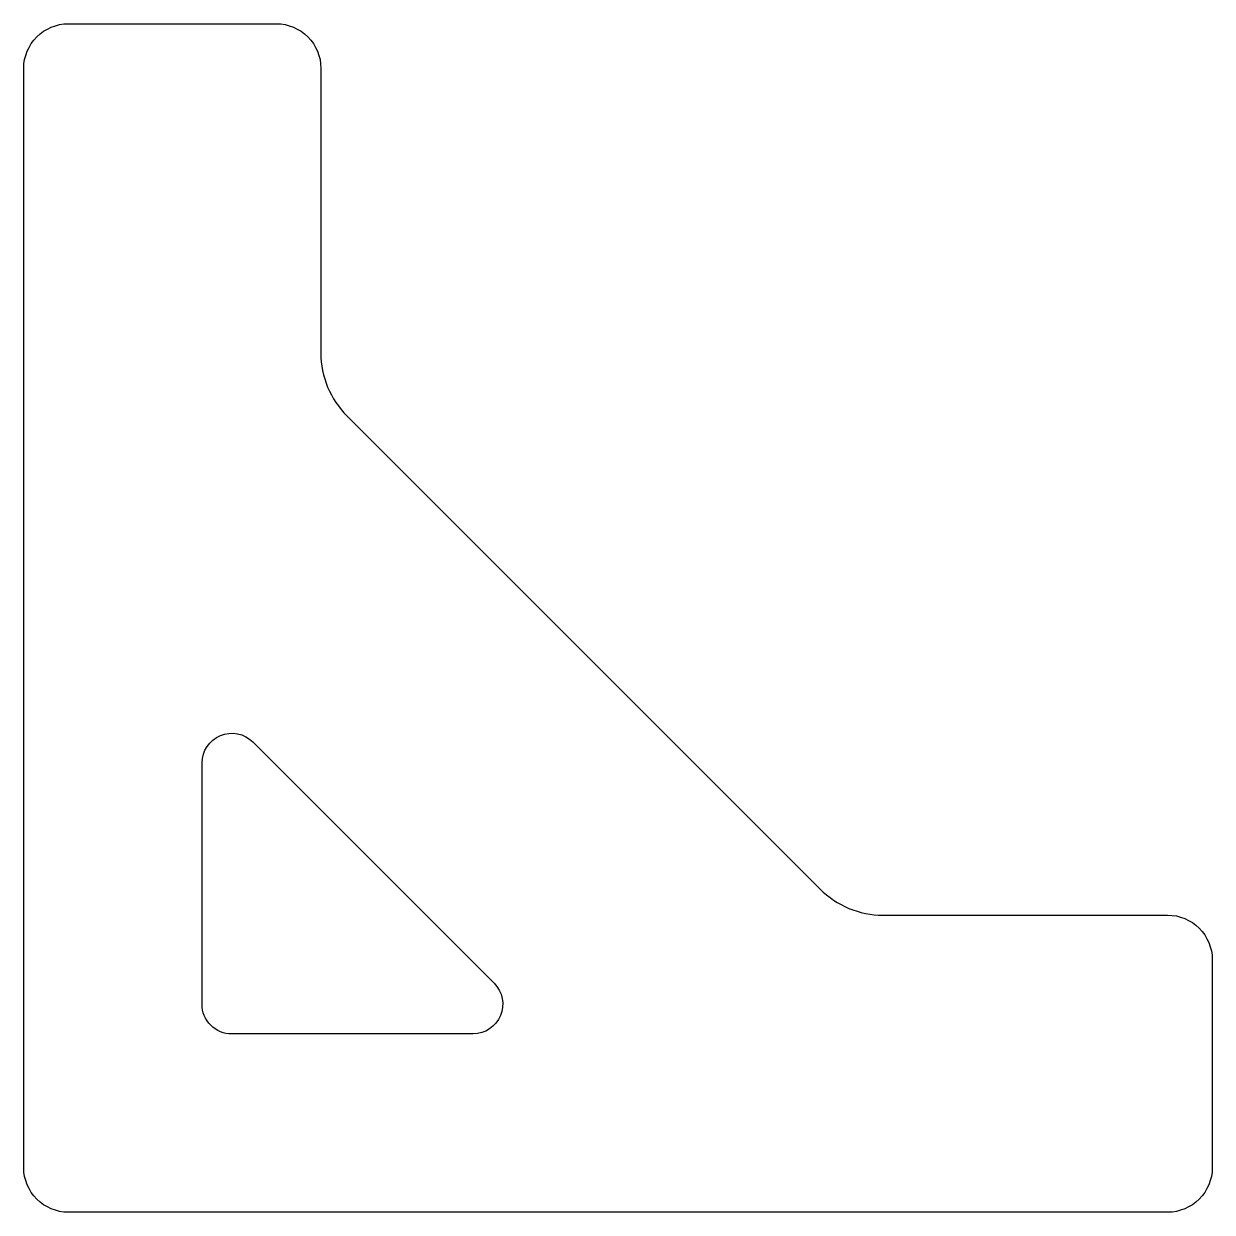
# Model space of a CAD drawing. Extents: x 0 to 80, y 0 to 80.
import ezdxf

# ---------------------------------------------------------------- set-up
doc = ezdxf.new("R2010")
doc.units = 0

msp = doc.modelspace()

# ---------------------------------------------------------------- linework, layer by layer
at = {"layer": '1'}
for points in [[(80, 17), (80, 3, -0.414214), (77, 0), (3, 0, -0.414214), (0, 3), (0, 77, -0.414214), (3, 80), (17, 80, -0.414214), (20, 77), (20, 57.841, 0.198912), (21.757, 53.598), (53.598, 21.757, 0.198912), (57.841, 20), (77, 20, -0.414214)], [(31.657, 15.414, -0.668179), (30.243, 12), (14, 12, -0.414214), (12, 14), (12, 30.243, -0.668179), (15.414, 31.657)]]:
    msp.add_lwpolyline(points, format="xyb", close=True, dxfattribs=at)

doc.saveas('drawing.dxf')
